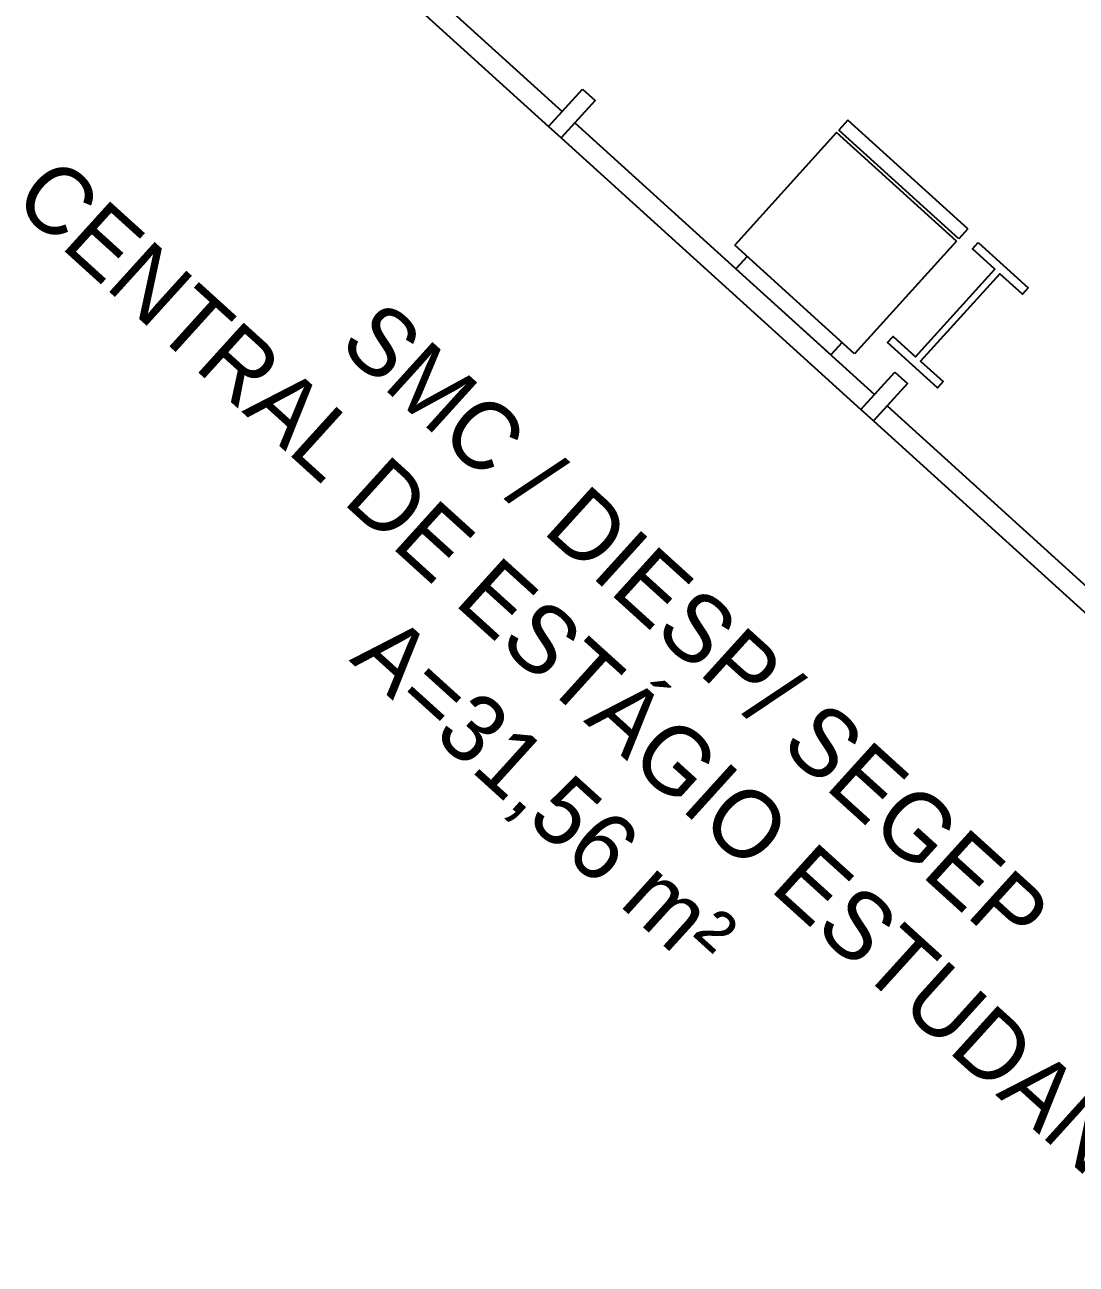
# Model space of a CAD drawing. Header units: millimetres. Extents: x 0 to 86.4, y -30.6 to 19.1.
# Drawn here: x 66.871 to 69.989, y -26.529 to -22.854 of the extents above; entities that cross this region are included whole.
import ezdxf

# ---------------------------------------------------------------- set-up
doc = ezdxf.new("R2010")
doc.units = ezdxf.units.MM
for name, color, linetype in [('AR-ESQ', 2, 'Continuous'), ('AR-EST', 4, 'Continuous'), ('ar-mobiliário 2012', 2, 'Continuous'), ('AR-TXT', 2, 'Continuous')]:
    doc.layers.add(name, color=color, linetype=linetype)
doc.styles.add('1-125', font='stylu.ttf', dxfattribs={"height": 0.2})

# ---------------------------------------------------------------- blocks, each defined once
blk = doc.blocks.new('geladeira')
at = {"color": 2}
for p, q in [((0.05, -0.24), (0.05, 0.24)), ((0.5, 0.24), (0.05, 0.24)), ((0.55, 0.24), (0.51, 0.24)), ((0.55, -0.24), (0.55, 0.24)), ((0.5, -0.24), (0.05, -0.24)), ((0.55, -0.24), (0.51, -0.24))]:
    blk.add_line(p, q, dxfattribs=at)
at = {"color": 1}
for p, q in [((0.5, -0.24), (0.5, 0.24)), ((0.51, -0.24), (0.51, 0.24)), ((0, -0.19), (0, 0.19)), ((0.05, 0.19), (0, 0.19)), ((0.05, -0.19), (0, -0.19))]:
    blk.add_line(p, q, dxfattribs=at)

msp = doc.modelspace()

# ---------------------------------------------------------------- linework, layer by layer
at = {"layer": 'AR-ESQ'}
for points in [[(67.5757, -22.3051), (68.465, -23.1108)], [(68.502, -23.1444), (69.3913, -23.9502)], [(69.4283, -23.9837), (70.3175, -24.7895)]]:
    msp.add_lwpolyline(points, dxfattribs=at)
at = {"layer": 'AR-ESQ', "color": 1}
for points in [[(67.5354, -22.3495), (68.4247, -23.1553)], [(68.4617, -23.1889), (69.351, -23.9946)], [(69.388, -24.0282), (70.2773, -24.834)]]:
    msp.add_lwpolyline(points, dxfattribs=at)
at = {"layer": 'AR-ESQ'}
for points in [[(68.5254, -23.0441), (68.5625, -23.0777), (68.4617, -23.1889), (68.4247, -23.1553)], [(69.4517, -23.8835), (69.4887, -23.9171), (69.388, -24.0282), (69.351, -23.9946)]]:
    msp.add_lwpolyline(points, close=True, dxfattribs=at)
at = {"layer": 'AR-EST'}
msp.add_lwpolyline([(69.6983, -23.4997), (69.8465, -23.634), (69.8297, -23.6525), (69.763, -23.592), (69.528, -23.8514), (69.5947, -23.9118), (69.5779, -23.9304), (69.4297, -23.7961), (69.4465, -23.7775), (69.5132, -23.838), (69.7482, -23.5786), (69.6815, -23.5182), (69.6983, -23.4997)], dxfattribs=at)

# ---------------------------------------------------------------- block references
at = {"layer": 'ar-mobiliário 2012', "rotation": 47.81916666668238}
msp.add_blockref('geladeira', (69.1207, -23.705), dxfattribs=at)

# ---------------------------------------------------------------- texts
at = {"layer": 'AR-TXT', "color": 2, "insert": (68.6248, -24.8979), "char_height": 0.2, "attachment_point": 5, "rotation": 317.8192, "style": '1-125'}
msp.add_mtext('SMC / DIESP/ SEGEP\\PCENTRAL DE ESTÁGIO ESTUDANTIL\\PA=31,56 m²', dxfattribs=at)

doc.saveas('drawing.dxf')
